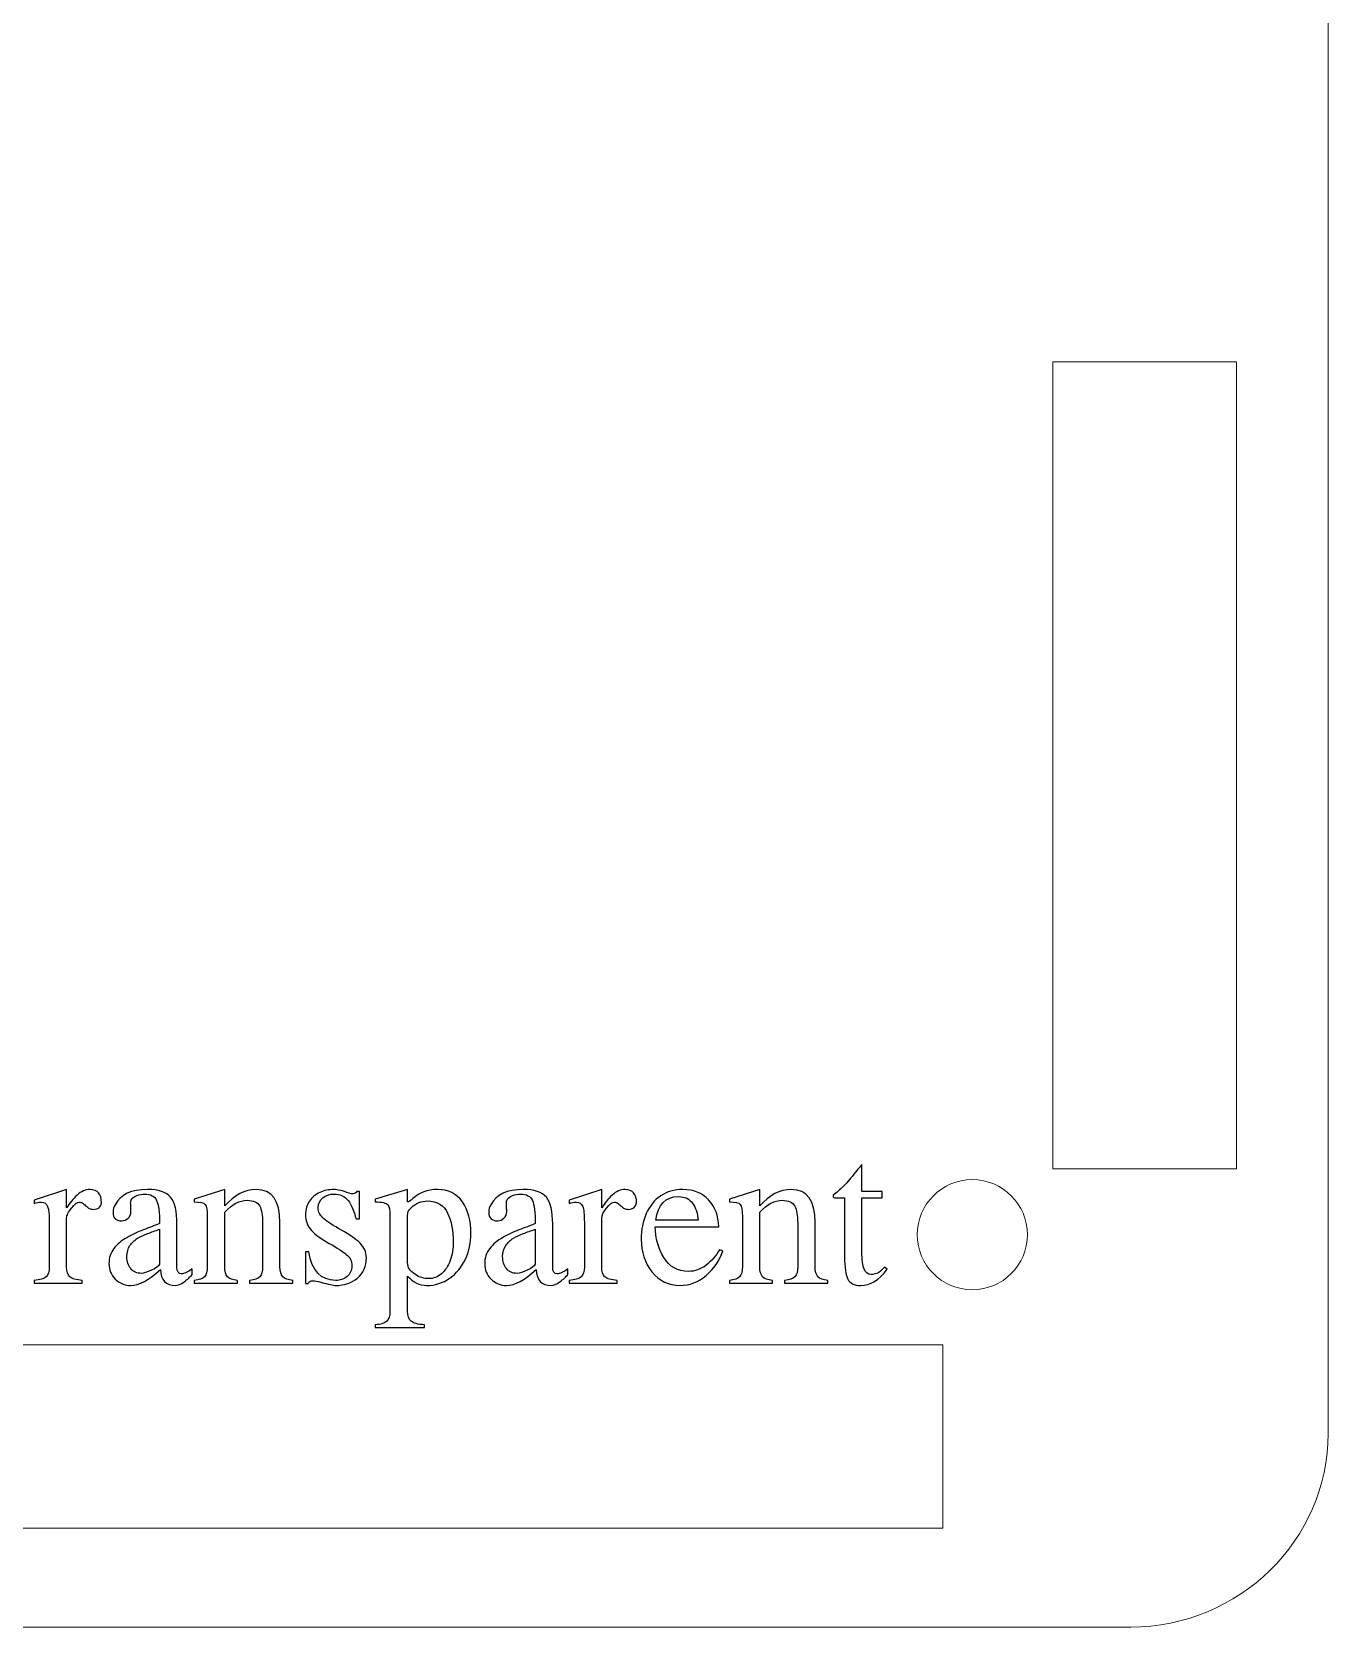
# Model space of a CAD drawing. Header units: inches. Extents: x -14.3 to 12.3, y -4.6 to 6.3.
# Drawn here: x 10.862 to 12.254, y 2.059 to 3.772 of the extents above; entities that cross this region are included whole.
import ezdxf

# ---------------------------------------------------------------- set-up
doc = ezdxf.new("R2010")
doc.units = ezdxf.units.IN
doc.header["$MEASUREMENT"] = 0
doc.layers.add('Layer 1', color=7, linetype='Continuous')

msp = doc.modelspace()

# ---------------------------------------------------------------- linework, layer by layer
at = {"layer": 'Layer 1', "lineweight": 5}
for points in [[(11.9582, 2.5515), (12.1551, 2.5515), (12.1551, 3.4177), (11.9582, 3.4177), (11.9582, 2.5515)], [(9.3992, 2.1657), (11.8401, 2.1657), (11.8401, 2.3626), (9.3992, 2.3626), (9.3992, 2.1657)]]:
    msp.add_lwpolyline(points, close=True, dxfattribs=at)
msp.add_ellipse((11.8716, 2.4807), major_axis=(0, 0.0591), ratio=1, start_param=0, end_param=6.28318, dxfattribs=at)
msp.add_open_spline([(-12.456, 5.4846), (-12.456, 5.4846), (12.0418, 5.4846), (12.0418, 5.4846), (12.0418, 5.4846), (12.1582, 5.4846), (12.2535, 5.3911), (12.2535, 5.2768), (12.2535, 5.2768), (12.2535, 5.2768), (12.2535, 2.2673), (12.2535, 2.2673), (12.2535, 2.2673), (12.2535, 2.1529), (12.1582, 2.0594), (12.0418, 2.0594), (12.0418, 2.0594), (12.0418, 2.0594), (-12.456, 2.0594), (-12.456, 2.0594), (-12.456, 2.0594), (-12.5725, 2.0594), (-12.6677, 2.1529), (-12.6677, 2.2673), (-12.6677, 2.2673), (-12.6677, 2.2673), (-12.6677, 5.2768), (-12.6677, 5.2768), (-12.6677, 5.2768), (-12.6677, 5.3911), (-12.5725, 5.4846), (-12.456, 5.4846)], degree=3, knots=[0, 0, 0, 0, 0.125, 0.125, 0.125, 0.125, 0.25, 0.25, 0.25, 0.25, 0.375, 0.375, 0.375, 0.375, 0.5, 0.5, 0.5, 0.5, 0.625, 0.625, 0.625, 0.625, 0.75, 0.75, 0.75, 0.75, 0.875, 0.875, 0.875, 0.875, 1, 1, 1, 1], dxfattribs=at)
at = {"layer": 'Layer 1'}
for points, knots in [([(11.7532, 2.4606), (11.7532, 2.4455), (11.7564, 2.4379), (11.7629, 2.4379), (11.7629, 2.4379), (11.765, 2.4379), (11.7672, 2.4384), (11.7692, 2.4392), (11.7692, 2.4392), (11.7717, 2.4402), (11.7745, 2.4425), (11.7775, 2.4459), (11.7775, 2.4459), (11.7775, 2.4459), (11.7802, 2.4436), (11.7802, 2.4436), (11.7802, 2.4436), (11.7715, 2.432), (11.762, 2.4262), (11.7519, 2.4262), (11.7519, 2.4262), (11.7448, 2.4262), (11.7402, 2.4285), (11.7379, 2.433), (11.7379, 2.433), (11.7357, 2.4375), (11.7345, 2.4455), (11.7345, 2.4569), (11.7345, 2.4569), (11.7345, 2.4569), (11.7345, 2.5202), (11.7345, 2.5202), (11.7345, 2.5202), (11.7345, 2.5202), (11.7279, 2.5202), (11.7279, 2.5202), (11.7279, 2.5202), (11.7253, 2.5202), (11.7237, 2.5203), (11.723, 2.5206), (11.723, 2.5206), (11.7225, 2.5209), (11.7222, 2.5217), (11.7222, 2.5232), (11.7222, 2.5232), (11.7262, 2.5261), (11.7297, 2.5291), (11.7329, 2.5324), (11.7329, 2.5324), (11.7362, 2.5356), (11.74, 2.5401), (11.7445, 2.5457), (11.7445, 2.5457), (11.749, 2.5512), (11.752, 2.5548), (11.7532, 2.5562), (11.7532, 2.5562), (11.7532, 2.5562), (11.7532, 2.5272), (11.7532, 2.5272), (11.7532, 2.5272), (11.7532, 2.5272), (11.7749, 2.5272), (11.7749, 2.5272), (11.7749, 2.5272), (11.7749, 2.5272), (11.7749, 2.5202), (11.7749, 2.5202), (11.7749, 2.5202), (11.7749, 2.5202), (11.7532, 2.5202), (11.7532, 2.5202), (11.7532, 2.5202), (11.7532, 2.5202), (11.7532, 2.4606), (11.7532, 2.4606)], [0, 0, 0, 0, 0.052632, 0.052632, 0.052632, 0.052632, 0.105263, 0.105263, 0.105263, 0.105263, 0.157895, 0.157895, 0.157895, 0.157895, 0.210526, 0.210526, 0.210526, 0.210526, 0.263158, 0.263158, 0.263158, 0.263158, 0.315789, 0.315789, 0.315789, 0.315789, 0.368421, 0.368421, 0.368421, 0.368421, 0.421053, 0.421053, 0.421053, 0.421053, 0.473684, 0.473684, 0.473684, 0.473684, 0.526316, 0.526316, 0.526316, 0.526316, 0.578947, 0.578947, 0.578947, 0.578947, 0.631579, 0.631579, 0.631579, 0.631579, 0.684211, 0.684211, 0.684211, 0.684211, 0.736842, 0.736842, 0.736842, 0.736842, 0.789474, 0.789474, 0.789474, 0.789474, 0.842105, 0.842105, 0.842105, 0.842105, 0.894737, 0.894737, 0.894737, 0.894737, 0.947368, 0.947368, 0.947368, 0.947368, 1, 1, 1, 1]), ([(10.8809, 2.4942), (10.8809, 2.5024), (10.8803, 2.508), (10.879, 2.511), (10.879, 2.511), (10.8778, 2.5141), (10.8755, 2.5156), (10.8722, 2.5156), (10.8722, 2.5156), (10.8697, 2.5156), (10.8672, 2.5151), (10.8645, 2.5142), (10.8645, 2.5142), (10.8645, 2.5142), (10.8645, 2.5176), (10.8645, 2.5176), (10.8645, 2.5176), (10.8645, 2.5176), (10.8995, 2.5292), (10.8995, 2.5292), (10.8995, 2.5292), (10.8995, 2.5292), (10.8995, 2.5096), (10.8995, 2.5096), (10.8995, 2.5096), (10.9026, 2.5146), (10.9063, 2.5191), (10.9107, 2.5232), (10.9107, 2.5232), (10.9152, 2.5272), (10.9198, 2.5292), (10.9246, 2.5292), (10.9246, 2.5292), (10.9328, 2.5292), (10.9369, 2.5245), (10.9369, 2.5149), (10.9369, 2.5149), (10.9362, 2.5102), (10.9333, 2.5079), (10.9279, 2.5079), (10.9279, 2.5079), (10.9263, 2.5079), (10.9249, 2.5082), (10.9238, 2.5088), (10.9238, 2.5088), (10.9228, 2.5094), (10.9215, 2.5104), (10.9199, 2.5118), (10.9199, 2.5118), (10.9184, 2.5132), (10.9173, 2.5141), (10.9164, 2.5147), (10.9164, 2.5147), (10.9155, 2.5153), (10.9144, 2.5156), (10.9132, 2.5156), (10.9132, 2.5156), (10.911, 2.5156), (10.9082, 2.5135), (10.9048, 2.5093), (10.9048, 2.5093), (10.9013, 2.5051), (10.8995, 2.5015), (10.8995, 2.4986), (10.8995, 2.4986), (10.8995, 2.4986), (10.8995, 2.4462), (10.8995, 2.4462), (10.8995, 2.4462), (10.8995, 2.4412), (10.9007, 2.4377), (10.903, 2.4355), (10.903, 2.4355), (10.9053, 2.4334), (10.9097, 2.4321), (10.9162, 2.4316), (10.9162, 2.4316), (10.9162, 2.4316), (10.9162, 2.4286), (10.9162, 2.4286), (10.9162, 2.4286), (10.9162, 2.4286), (10.8645, 2.4286), (10.8645, 2.4286), (10.8645, 2.4286), (10.8645, 2.4286), (10.8645, 2.4316), (10.8645, 2.4316), (10.8645, 2.4316), (10.8709, 2.4321), (10.8752, 2.4334), (10.8774, 2.4355), (10.8774, 2.4355), (10.8797, 2.4377), (10.8809, 2.4412), (10.8809, 2.4462), (10.8809, 2.4462), (10.8809, 2.4462), (10.8809, 2.4942), (10.8809, 2.4942)], [0, 0, 0, 0, 0.04, 0.04, 0.04, 0.04, 0.08, 0.08, 0.08, 0.08, 0.12, 0.12, 0.12, 0.12, 0.16, 0.16, 0.16, 0.16, 0.2, 0.2, 0.2, 0.2, 0.24, 0.24, 0.24, 0.24, 0.28, 0.28, 0.28, 0.28, 0.32, 0.32, 0.32, 0.32, 0.36, 0.36, 0.36, 0.36, 0.4, 0.4, 0.4, 0.4, 0.44, 0.44, 0.44, 0.44, 0.48, 0.48, 0.48, 0.48, 0.52, 0.52, 0.52, 0.52, 0.56, 0.56, 0.56, 0.56, 0.6, 0.6, 0.6, 0.6, 0.64, 0.64, 0.64, 0.64, 0.68, 0.68, 0.68, 0.68, 0.72, 0.72, 0.72, 0.72, 0.76, 0.76, 0.76, 0.76, 0.8, 0.8, 0.8, 0.8, 0.84, 0.84, 0.84, 0.84, 0.88, 0.88, 0.88, 0.88, 0.92, 0.92, 0.92, 0.92, 0.96, 0.96, 0.96, 0.96, 1, 1, 1, 1]), ([(11.0179, 2.4456), (11.0179, 2.4409), (11.0194, 2.4386), (11.0226, 2.4386), (11.0226, 2.4386), (11.0256, 2.4386), (11.0295, 2.4404), (11.0342, 2.4439), (11.0342, 2.4439), (11.0342, 2.4439), (11.0342, 2.438), (11.0342, 2.438), (11.0342, 2.438), (11.0321, 2.4354), (11.0293, 2.4328), (11.0257, 2.4302), (11.0257, 2.4302), (11.022, 2.4276), (11.0189, 2.4262), (11.0162, 2.4262), (11.0162, 2.4262), (11.006, 2.4262), (11.0006, 2.4319), (11.0002, 2.4432), (11.0002, 2.4432), (10.988, 2.4319), (10.9773, 2.4262), (10.9682, 2.4262), (10.9682, 2.4262), (10.9618, 2.4262), (10.9563, 2.4285), (10.9517, 2.4331), (10.9517, 2.4331), (10.9472, 2.4376), (10.9449, 2.4431), (10.9449, 2.4496), (10.9449, 2.4496), (10.9449, 2.4557), (10.9467, 2.4611), (10.9503, 2.4658), (10.9503, 2.4658), (10.9539, 2.4705), (10.9585, 2.4744), (10.964, 2.4775), (10.964, 2.4775), (10.9696, 2.4807), (10.9754, 2.4835), (10.9817, 2.4859), (10.9817, 2.4859), (10.9878, 2.4882), (10.9937, 2.4904), (10.9992, 2.4926), (10.9992, 2.4926), (10.9992, 2.5047), (10.9982, 2.513), (10.9961, 2.5175), (10.9961, 2.5175), (10.994, 2.522), (10.9898, 2.5243), (10.9832, 2.5243), (10.9832, 2.5243), (10.9805, 2.5243), (10.9777, 2.5237), (10.9747, 2.5227), (10.9747, 2.5227), (10.9718, 2.5216), (10.9698, 2.5201), (10.9689, 2.5182), (10.9689, 2.5182), (10.9684, 2.5176), (10.9682, 2.5163), (10.9682, 2.5142), (10.9682, 2.5142), (10.9682, 2.5134), (10.9683, 2.512), (10.9684, 2.51), (10.9684, 2.51), (10.9685, 2.508), (10.9685, 2.5064), (10.9685, 2.5052), (10.9685, 2.5052), (10.9685, 2.5027), (10.9675, 2.5005), (10.9655, 2.4985), (10.9655, 2.4985), (10.9636, 2.4965), (10.9613, 2.4956), (10.9588, 2.4956), (10.9588, 2.4956), (10.9524, 2.4956), (10.9493, 2.4986), (10.9493, 2.5046), (10.9493, 2.5046), (10.9493, 2.5077), (10.95, 2.5105), (10.9515, 2.5129), (10.9515, 2.5129), (10.9574, 2.5238), (10.9689, 2.5292), (10.9862, 2.5292), (10.9862, 2.5292), (10.9982, 2.5292), (11.0065, 2.5265), (11.011, 2.5209), (11.011, 2.5209), (11.0156, 2.5154), (11.0179, 2.5057), (11.0179, 2.4919), (11.0179, 2.4919), (11.0179, 2.4919), (11.0179, 2.4456), (11.0179, 2.4456)], [0, 0, 0, 0, 0.035714, 0.035714, 0.035714, 0.035714, 0.071429, 0.071429, 0.071429, 0.071429, 0.107143, 0.107143, 0.107143, 0.107143, 0.142857, 0.142857, 0.142857, 0.142857, 0.178571, 0.178571, 0.178571, 0.178571, 0.214286, 0.214286, 0.214286, 0.214286, 0.25, 0.25, 0.25, 0.25, 0.285714, 0.285714, 0.285714, 0.285714, 0.321429, 0.321429, 0.321429, 0.321429, 0.357143, 0.357143, 0.357143, 0.357143, 0.392857, 0.392857, 0.392857, 0.392857, 0.428571, 0.428571, 0.428571, 0.428571, 0.464286, 0.464286, 0.464286, 0.464286, 0.5, 0.5, 0.5, 0.5, 0.535714, 0.535714, 0.535714, 0.535714, 0.571429, 0.571429, 0.571429, 0.571429, 0.607143, 0.607143, 0.607143, 0.607143, 0.642857, 0.642857, 0.642857, 0.642857, 0.678571, 0.678571, 0.678571, 0.678571, 0.714286, 0.714286, 0.714286, 0.714286, 0.75, 0.75, 0.75, 0.75, 0.785714, 0.785714, 0.785714, 0.785714, 0.821429, 0.821429, 0.821429, 0.821429, 0.857143, 0.857143, 0.857143, 0.857143, 0.892857, 0.892857, 0.892857, 0.892857, 0.928571, 0.928571, 0.928571, 0.928571, 0.964286, 0.964286, 0.964286, 0.964286, 1, 1, 1, 1]), ([(11.0505, 2.4999), (11.0505, 2.507), (11.0498, 2.5114), (11.0483, 2.5132), (11.0483, 2.5132), (11.0468, 2.515), (11.0428, 2.5159), (11.0365, 2.5159), (11.0365, 2.5159), (11.0365, 2.5159), (11.0365, 2.5189), (11.0365, 2.5189), (11.0365, 2.5189), (11.0365, 2.5189), (11.0692, 2.5292), (11.0692, 2.5292), (11.0692, 2.5292), (11.0692, 2.5292), (11.0692, 2.5116), (11.0692, 2.5116), (11.0692, 2.5116), (11.0797, 2.5234), (11.0909, 2.5292), (11.1029, 2.5292), (11.1029, 2.5292), (11.12, 2.5292), (11.1285, 2.5175), (11.1285, 2.4939), (11.1285, 2.4939), (11.1285, 2.4939), (11.1285, 2.4462), (11.1285, 2.4462), (11.1285, 2.4462), (11.1285, 2.4414), (11.1295, 2.4378), (11.1315, 2.4356), (11.1315, 2.4356), (11.1335, 2.4334), (11.1371, 2.4321), (11.1422, 2.4316), (11.1422, 2.4316), (11.1422, 2.4316), (11.1422, 2.4286), (11.1422, 2.4286), (11.1422, 2.4286), (11.1422, 2.4286), (11.0959, 2.4286), (11.0959, 2.4286), (11.0959, 2.4286), (11.0959, 2.4286), (11.0959, 2.4316), (11.0959, 2.4316), (11.0959, 2.4316), (11.1012, 2.4321), (11.1049, 2.4334), (11.1069, 2.4356), (11.1069, 2.4356), (11.1089, 2.4378), (11.1099, 2.4414), (11.1099, 2.4462), (11.1099, 2.4462), (11.1099, 2.4462), (11.1099, 2.4936), (11.1099, 2.4936), (11.1099, 2.4936), (11.1099, 2.5014), (11.1088, 2.5073), (11.1067, 2.5114), (11.1067, 2.5114), (11.1046, 2.5155), (11.1001, 2.5176), (11.0932, 2.5176), (11.0932, 2.5176), (11.0852, 2.5176), (11.0772, 2.5134), (11.0692, 2.5049), (11.0692, 2.5049), (11.0692, 2.5049), (11.0692, 2.4462), (11.0692, 2.4462), (11.0692, 2.4462), (11.0692, 2.4414), (11.0702, 2.4378), (11.0722, 2.4356), (11.0722, 2.4356), (11.0742, 2.4334), (11.0778, 2.4321), (11.0829, 2.4316), (11.0829, 2.4316), (11.0829, 2.4316), (11.0829, 2.4286), (11.0829, 2.4286), (11.0829, 2.4286), (11.0829, 2.4286), (11.0365, 2.4286), (11.0365, 2.4286), (11.0365, 2.4286), (11.0365, 2.4286), (11.0365, 2.4316), (11.0365, 2.4316), (11.0365, 2.4316), (11.0419, 2.4321), (11.0455, 2.4334), (11.0475, 2.4356), (11.0475, 2.4356), (11.0495, 2.4378), (11.0505, 2.4414), (11.0505, 2.4462), (11.0505, 2.4462), (11.0505, 2.4462), (11.0505, 2.4999), (11.0505, 2.4999)], [0, 0, 0, 0, 0.035714, 0.035714, 0.035714, 0.035714, 0.071429, 0.071429, 0.071429, 0.071429, 0.107143, 0.107143, 0.107143, 0.107143, 0.142857, 0.142857, 0.142857, 0.142857, 0.178571, 0.178571, 0.178571, 0.178571, 0.214286, 0.214286, 0.214286, 0.214286, 0.25, 0.25, 0.25, 0.25, 0.285714, 0.285714, 0.285714, 0.285714, 0.321429, 0.321429, 0.321429, 0.321429, 0.357143, 0.357143, 0.357143, 0.357143, 0.392857, 0.392857, 0.392857, 0.392857, 0.428571, 0.428571, 0.428571, 0.428571, 0.464286, 0.464286, 0.464286, 0.464286, 0.5, 0.5, 0.5, 0.5, 0.535714, 0.535714, 0.535714, 0.535714, 0.571429, 0.571429, 0.571429, 0.571429, 0.607143, 0.607143, 0.607143, 0.607143, 0.642857, 0.642857, 0.642857, 0.642857, 0.678571, 0.678571, 0.678571, 0.678571, 0.714286, 0.714286, 0.714286, 0.714286, 0.75, 0.75, 0.75, 0.75, 0.785714, 0.785714, 0.785714, 0.785714, 0.821429, 0.821429, 0.821429, 0.821429, 0.857143, 0.857143, 0.857143, 0.857143, 0.892857, 0.892857, 0.892857, 0.892857, 0.928571, 0.928571, 0.928571, 0.928571, 0.964286, 0.964286, 0.964286, 0.964286, 1, 1, 1, 1]), ([(11.1559, 2.4622), (11.1559, 2.4622), (11.1595, 2.4622), (11.1595, 2.4622), (11.1595, 2.4622), (11.1629, 2.4418), (11.1725, 2.4316), (11.1883, 2.4316), (11.1883, 2.4316), (11.1932, 2.4316), (11.1973, 2.433), (11.2006, 2.4358), (11.2006, 2.4358), (11.2039, 2.4386), (11.2056, 2.4425), (11.2056, 2.4472), (11.2056, 2.4472), (11.2056, 2.4524), (11.2037, 2.4565), (11.1997, 2.4596), (11.1997, 2.4596), (11.1958, 2.4627), (11.1897, 2.4666), (11.1814, 2.4714), (11.1814, 2.4714), (11.173, 2.476), (11.1667, 2.4806), (11.1624, 2.4851), (11.1624, 2.4851), (11.158, 2.4896), (11.1559, 2.4954), (11.1559, 2.5022), (11.1559, 2.5022), (11.1559, 2.5079), (11.1573, 2.5127), (11.16, 2.5168), (11.16, 2.5168), (11.1629, 2.5209), (11.1666, 2.524), (11.1713, 2.5261), (11.1713, 2.5261), (11.1759, 2.5282), (11.181, 2.5292), (11.1865, 2.5292), (11.1865, 2.5292), (11.1902, 2.5292), (11.1957, 2.5279), (11.2029, 2.5252), (11.2029, 2.5252), (11.2042, 2.5248), (11.2057, 2.5246), (11.2072, 2.5246), (11.2072, 2.5246), (11.2088, 2.5246), (11.21, 2.5255), (11.2109, 2.5272), (11.2109, 2.5272), (11.2109, 2.5272), (11.2139, 2.5272), (11.2139, 2.5272), (11.2139, 2.5272), (11.2139, 2.5272), (11.2139, 2.4976), (11.2139, 2.4976), (11.2139, 2.4976), (11.2139, 2.4976), (11.2102, 2.4976), (11.2102, 2.4976), (11.2102, 2.4976), (11.208, 2.5062), (11.2052, 2.5128), (11.2017, 2.5174), (11.2017, 2.5174), (11.1982, 2.522), (11.193, 2.5243), (11.1862, 2.5243), (11.1862, 2.5243), (11.1818, 2.5243), (11.1779, 2.523), (11.1745, 2.5203), (11.1745, 2.5203), (11.1712, 2.5176), (11.1695, 2.5142), (11.1695, 2.5099), (11.1695, 2.5099), (11.1695, 2.5051), (11.1715, 2.5011), (11.1755, 2.4979), (11.1755, 2.4979), (11.1794, 2.4946), (11.1858, 2.4905), (11.1945, 2.4855), (11.1945, 2.4855), (11.2033, 2.4806), (11.2099, 2.4759), (11.2144, 2.4716), (11.2144, 2.4716), (11.2189, 2.4673), (11.2212, 2.4621), (11.2212, 2.456), (11.2212, 2.456), (11.2212, 2.4468), (11.218, 2.4395), (11.2118, 2.4342), (11.2118, 2.4342), (11.2055, 2.4289), (11.1977, 2.4262), (11.1883, 2.4262), (11.1883, 2.4262), (11.186, 2.4262), (11.1808, 2.4274), (11.1725, 2.4296), (11.1725, 2.4296), (11.169, 2.4307), (11.166, 2.4312), (11.1635, 2.4312), (11.1635, 2.4312), (11.1611, 2.4312), (11.1595, 2.4303), (11.1589, 2.4283), (11.1589, 2.4283), (11.1589, 2.4283), (11.1559, 2.4283), (11.1559, 2.4283), (11.1559, 2.4283), (11.1559, 2.4283), (11.1559, 2.4622), (11.1559, 2.4622)], [0, 0, 0, 0, 0.03125, 0.03125, 0.03125, 0.03125, 0.0625, 0.0625, 0.0625, 0.0625, 0.09375, 0.09375, 0.09375, 0.09375, 0.125, 0.125, 0.125, 0.125, 0.15625, 0.15625, 0.15625, 0.15625, 0.1875, 0.1875, 0.1875, 0.1875, 0.21875, 0.21875, 0.21875, 0.21875, 0.25, 0.25, 0.25, 0.25, 0.28125, 0.28125, 0.28125, 0.28125, 0.3125, 0.3125, 0.3125, 0.3125, 0.34375, 0.34375, 0.34375, 0.34375, 0.375, 0.375, 0.375, 0.375, 0.40625, 0.40625, 0.40625, 0.40625, 0.4375, 0.4375, 0.4375, 0.4375, 0.46875, 0.46875, 0.46875, 0.46875, 0.5, 0.5, 0.5, 0.5, 0.53125, 0.53125, 0.53125, 0.53125, 0.5625, 0.5625, 0.5625, 0.5625, 0.59375, 0.59375, 0.59375, 0.59375, 0.625, 0.625, 0.625, 0.625, 0.65625, 0.65625, 0.65625, 0.65625, 0.6875, 0.6875, 0.6875, 0.6875, 0.71875, 0.71875, 0.71875, 0.71875, 0.75, 0.75, 0.75, 0.75, 0.78125, 0.78125, 0.78125, 0.78125, 0.8125, 0.8125, 0.8125, 0.8125, 0.84375, 0.84375, 0.84375, 0.84375, 0.875, 0.875, 0.875, 0.875, 0.90625, 0.90625, 0.90625, 0.90625, 0.9375, 0.9375, 0.9375, 0.9375, 0.96875, 0.96875, 0.96875, 0.96875, 1, 1, 1, 1]), ([(11.2465, 2.5006), (11.2465, 2.5068), (11.2458, 2.5109), (11.2442, 2.5129), (11.2442, 2.5129), (11.2425, 2.5149), (11.238, 2.5159), (11.2305, 2.5159), (11.2305, 2.5159), (11.2305, 2.5159), (11.2305, 2.5189), (11.2305, 2.5189), (11.2305, 2.5189), (11.2305, 2.5189), (11.2655, 2.5292), (11.2655, 2.5292), (11.2655, 2.5292), (11.2655, 2.5292), (11.2655, 2.5159), (11.2655, 2.5159), (11.2655, 2.5159), (11.2665, 2.5159), (11.2684, 2.5171), (11.2712, 2.5195), (11.2712, 2.5195), (11.278, 2.526), (11.2868, 2.5292), (11.2975, 2.5292), (11.2975, 2.5292), (11.3092, 2.5292), (11.3181, 2.5248), (11.3243, 2.5159), (11.3243, 2.5159), (11.3304, 2.507), (11.3335, 2.4957), (11.3335, 2.4819), (11.3335, 2.4819), (11.3335, 2.4722), (11.3315, 2.463), (11.3275, 2.4545), (11.3275, 2.4545), (11.3235, 2.4459), (11.3179, 2.4391), (11.3106, 2.4339), (11.3106, 2.4339), (11.3033, 2.4288), (11.2951, 2.4262), (11.2859, 2.4262), (11.2859, 2.4262), (11.2783, 2.4262), (11.2715, 2.4296), (11.2655, 2.4362), (11.2655, 2.4362), (11.2655, 2.4362), (11.2655, 2.3986), (11.2655, 2.3986), (11.2655, 2.3986), (11.2655, 2.3935), (11.2668, 2.39), (11.2692, 2.3878), (11.2692, 2.3878), (11.2717, 2.3857), (11.2764, 2.3844), (11.2835, 2.3839), (11.2835, 2.3839), (11.2835, 2.3839), (11.2835, 2.3809), (11.2835, 2.3809), (11.2835, 2.3809), (11.2835, 2.3809), (11.2305, 2.3809), (11.2305, 2.3809), (11.2305, 2.3809), (11.2305, 2.3809), (11.2305, 2.3839), (11.2305, 2.3839), (11.2305, 2.3839), (11.2368, 2.3844), (11.241, 2.3857), (11.2432, 2.3879), (11.2432, 2.3879), (11.2454, 2.39), (11.2465, 2.3936), (11.2465, 2.3986), (11.2465, 2.3986), (11.2465, 2.3986), (11.2465, 2.5006), (11.2465, 2.5006)], [0, 0, 0, 0, 0.045455, 0.045455, 0.045455, 0.045455, 0.090909, 0.090909, 0.090909, 0.090909, 0.136364, 0.136364, 0.136364, 0.136364, 0.181818, 0.181818, 0.181818, 0.181818, 0.227273, 0.227273, 0.227273, 0.227273, 0.272727, 0.272727, 0.272727, 0.272727, 0.318182, 0.318182, 0.318182, 0.318182, 0.363636, 0.363636, 0.363636, 0.363636, 0.409091, 0.409091, 0.409091, 0.409091, 0.454545, 0.454545, 0.454545, 0.454545, 0.5, 0.5, 0.5, 0.5, 0.545455, 0.545455, 0.545455, 0.545455, 0.590909, 0.590909, 0.590909, 0.590909, 0.636364, 0.636364, 0.636364, 0.636364, 0.681818, 0.681818, 0.681818, 0.681818, 0.727273, 0.727273, 0.727273, 0.727273, 0.772727, 0.772727, 0.772727, 0.772727, 0.818182, 0.818182, 0.818182, 0.818182, 0.863636, 0.863636, 0.863636, 0.863636, 0.909091, 0.909091, 0.909091, 0.909091, 0.954545, 0.954545, 0.954545, 0.954545, 1, 1, 1, 1]), ([(11.4212, 2.4456), (11.4212, 2.4409), (11.4228, 2.4386), (11.4259, 2.4386), (11.4259, 2.4386), (11.4289, 2.4386), (11.4328, 2.4404), (11.4375, 2.4439), (11.4375, 2.4439), (11.4375, 2.4439), (11.4375, 2.438), (11.4375, 2.438), (11.4375, 2.438), (11.4354, 2.4354), (11.4326, 2.4328), (11.429, 2.4302), (11.429, 2.4302), (11.4254, 2.4276), (11.4222, 2.4262), (11.4195, 2.4262), (11.4195, 2.4262), (11.4093, 2.4262), (11.4039, 2.4319), (11.4035, 2.4432), (11.4035, 2.4432), (11.3913, 2.4319), (11.3807, 2.4262), (11.3715, 2.4262), (11.3715, 2.4262), (11.3651, 2.4262), (11.3596, 2.4285), (11.355, 2.4331), (11.355, 2.4331), (11.3505, 2.4376), (11.3482, 2.4431), (11.3482, 2.4496), (11.3482, 2.4496), (11.3482, 2.4557), (11.35, 2.4611), (11.3537, 2.4658), (11.3537, 2.4658), (11.3573, 2.4705), (11.3619, 2.4744), (11.3674, 2.4775), (11.3674, 2.4775), (11.3729, 2.4807), (11.3788, 2.4835), (11.385, 2.4859), (11.385, 2.4859), (11.3912, 2.4882), (11.397, 2.4904), (11.4025, 2.4926), (11.4025, 2.4926), (11.4025, 2.5047), (11.4015, 2.513), (11.3994, 2.5175), (11.3994, 2.5175), (11.3974, 2.522), (11.3931, 2.5243), (11.3865, 2.5243), (11.3865, 2.5243), (11.3838, 2.5243), (11.381, 2.5237), (11.378, 2.5227), (11.378, 2.5227), (11.3751, 2.5216), (11.3732, 2.5201), (11.3722, 2.5182), (11.3722, 2.5182), (11.3718, 2.5176), (11.3715, 2.5163), (11.3715, 2.5142), (11.3715, 2.5142), (11.3715, 2.5134), (11.3716, 2.512), (11.3717, 2.51), (11.3717, 2.51), (11.3718, 2.508), (11.3719, 2.5064), (11.3719, 2.5052), (11.3719, 2.5052), (11.3719, 2.5027), (11.3709, 2.5005), (11.3689, 2.4985), (11.3689, 2.4985), (11.3669, 2.4965), (11.3647, 2.4956), (11.3622, 2.4956), (11.3622, 2.4956), (11.3558, 2.4956), (11.3526, 2.4986), (11.3526, 2.5046), (11.3526, 2.5046), (11.3526, 2.5077), (11.3533, 2.5105), (11.3549, 2.5129), (11.3549, 2.5129), (11.3607, 2.5238), (11.3723, 2.5292), (11.3895, 2.5292), (11.3895, 2.5292), (11.4015, 2.5292), (11.4098, 2.5265), (11.4144, 2.5209), (11.4144, 2.5209), (11.4189, 2.5154), (11.4212, 2.5057), (11.4212, 2.4919), (11.4212, 2.4919), (11.4212, 2.4919), (11.4212, 2.4456), (11.4212, 2.4456)], [0, 0, 0, 0, 0.035714, 0.035714, 0.035714, 0.035714, 0.071429, 0.071429, 0.071429, 0.071429, 0.107143, 0.107143, 0.107143, 0.107143, 0.142857, 0.142857, 0.142857, 0.142857, 0.178571, 0.178571, 0.178571, 0.178571, 0.214286, 0.214286, 0.214286, 0.214286, 0.25, 0.25, 0.25, 0.25, 0.285714, 0.285714, 0.285714, 0.285714, 0.321429, 0.321429, 0.321429, 0.321429, 0.357143, 0.357143, 0.357143, 0.357143, 0.392857, 0.392857, 0.392857, 0.392857, 0.428571, 0.428571, 0.428571, 0.428571, 0.464286, 0.464286, 0.464286, 0.464286, 0.5, 0.5, 0.5, 0.5, 0.535714, 0.535714, 0.535714, 0.535714, 0.571429, 0.571429, 0.571429, 0.571429, 0.607143, 0.607143, 0.607143, 0.607143, 0.642857, 0.642857, 0.642857, 0.642857, 0.678571, 0.678571, 0.678571, 0.678571, 0.714286, 0.714286, 0.714286, 0.714286, 0.75, 0.75, 0.75, 0.75, 0.785714, 0.785714, 0.785714, 0.785714, 0.821429, 0.821429, 0.821429, 0.821429, 0.857143, 0.857143, 0.857143, 0.857143, 0.892857, 0.892857, 0.892857, 0.892857, 0.928571, 0.928571, 0.928571, 0.928571, 0.964286, 0.964286, 0.964286, 0.964286, 1, 1, 1, 1]), ([(11.4552, 2.4942), (11.4552, 2.5024), (11.4546, 2.508), (11.4534, 2.511), (11.4534, 2.511), (11.4522, 2.5141), (11.4499, 2.5156), (11.4465, 2.5156), (11.4465, 2.5156), (11.444, 2.5156), (11.4415, 2.5151), (11.4389, 2.5142), (11.4389, 2.5142), (11.4389, 2.5142), (11.4389, 2.5176), (11.4389, 2.5176), (11.4389, 2.5176), (11.4389, 2.5176), (11.4739, 2.5292), (11.4739, 2.5292), (11.4739, 2.5292), (11.4739, 2.5292), (11.4739, 2.5096), (11.4739, 2.5096), (11.4739, 2.5096), (11.4769, 2.5146), (11.4807, 2.5191), (11.485, 2.5232), (11.485, 2.5232), (11.4895, 2.5272), (11.4941, 2.5292), (11.4989, 2.5292), (11.4989, 2.5292), (11.5071, 2.5292), (11.5112, 2.5245), (11.5112, 2.5149), (11.5112, 2.5149), (11.5105, 2.5102), (11.5076, 2.5079), (11.5023, 2.5079), (11.5023, 2.5079), (11.5006, 2.5079), (11.4992, 2.5082), (11.4982, 2.5088), (11.4982, 2.5088), (11.4971, 2.5094), (11.4958, 2.5104), (11.4943, 2.5118), (11.4943, 2.5118), (11.4928, 2.5132), (11.4916, 2.5141), (11.4907, 2.5147), (11.4907, 2.5147), (11.4898, 2.5153), (11.4888, 2.5156), (11.4875, 2.5156), (11.4875, 2.5156), (11.4854, 2.5156), (11.4825, 2.5135), (11.4791, 2.5093), (11.4791, 2.5093), (11.4756, 2.5051), (11.4739, 2.5015), (11.4739, 2.4986), (11.4739, 2.4986), (11.4739, 2.4986), (11.4739, 2.4462), (11.4739, 2.4462), (11.4739, 2.4462), (11.4739, 2.4412), (11.475, 2.4377), (11.4773, 2.4355), (11.4773, 2.4355), (11.4797, 2.4334), (11.484, 2.4321), (11.4905, 2.4316), (11.4905, 2.4316), (11.4905, 2.4316), (11.4905, 2.4286), (11.4905, 2.4286), (11.4905, 2.4286), (11.4905, 2.4286), (11.4389, 2.4286), (11.4389, 2.4286), (11.4389, 2.4286), (11.4389, 2.4286), (11.4389, 2.4316), (11.4389, 2.4316), (11.4389, 2.4316), (11.4452, 2.4321), (11.4495, 2.4334), (11.4518, 2.4355), (11.4518, 2.4355), (11.454, 2.4377), (11.4552, 2.4412), (11.4552, 2.4462), (11.4552, 2.4462), (11.4552, 2.4462), (11.4552, 2.4942), (11.4552, 2.4942)], [0, 0, 0, 0, 0.04, 0.04, 0.04, 0.04, 0.08, 0.08, 0.08, 0.08, 0.12, 0.12, 0.12, 0.12, 0.16, 0.16, 0.16, 0.16, 0.2, 0.2, 0.2, 0.2, 0.24, 0.24, 0.24, 0.24, 0.28, 0.28, 0.28, 0.28, 0.32, 0.32, 0.32, 0.32, 0.36, 0.36, 0.36, 0.36, 0.4, 0.4, 0.4, 0.4, 0.44, 0.44, 0.44, 0.44, 0.48, 0.48, 0.48, 0.48, 0.52, 0.52, 0.52, 0.52, 0.56, 0.56, 0.56, 0.56, 0.6, 0.6, 0.6, 0.6, 0.64, 0.64, 0.64, 0.64, 0.68, 0.68, 0.68, 0.68, 0.72, 0.72, 0.72, 0.72, 0.76, 0.76, 0.76, 0.76, 0.8, 0.8, 0.8, 0.8, 0.84, 0.84, 0.84, 0.84, 0.88, 0.88, 0.88, 0.88, 0.92, 0.92, 0.92, 0.92, 0.96, 0.96, 0.96, 0.96, 1, 1, 1, 1]), ([(11.5312, 2.4892), (11.5314, 2.477), (11.5345, 2.466), (11.5405, 2.4561), (11.5405, 2.4561), (11.5467, 2.4462), (11.5554, 2.4413), (11.5669, 2.4413), (11.5669, 2.4413), (11.5737, 2.4413), (11.58, 2.4435), (11.5859, 2.4479), (11.5859, 2.4479), (11.5917, 2.4524), (11.5965, 2.4579), (11.6002, 2.4646), (11.6002, 2.4646), (11.6002, 2.4646), (11.6039, 2.4632), (11.6039, 2.4632), (11.6039, 2.4632), (11.6002, 2.4527), (11.5942, 2.4439), (11.586, 2.4369), (11.586, 2.4369), (11.5778, 2.4298), (11.5684, 2.4262), (11.5578, 2.4262), (11.5578, 2.4262), (11.5456, 2.4262), (11.5356, 2.4311), (11.5278, 2.4408), (11.5278, 2.4408), (11.52, 2.4505), (11.5162, 2.4621), (11.5162, 2.4756), (11.5162, 2.4756), (11.5162, 2.486), (11.518, 2.4953), (11.5217, 2.5034), (11.5217, 2.5034), (11.5253, 2.5115), (11.5305, 2.5179), (11.5372, 2.5224), (11.5372, 2.5224), (11.5439, 2.527), (11.5518, 2.5292), (11.5608, 2.5292), (11.5608, 2.5292), (11.5724, 2.5292), (11.5817, 2.5255), (11.5886, 2.5181), (11.5886, 2.5181), (11.5955, 2.5106), (11.5992, 2.501), (11.5995, 2.4892), (11.5995, 2.4892), (11.5995, 2.4892), (11.5312, 2.4892), (11.5312, 2.4892)], [0, 0, 0, 0, 0.066667, 0.066667, 0.066667, 0.066667, 0.133333, 0.133333, 0.133333, 0.133333, 0.2, 0.2, 0.2, 0.2, 0.266667, 0.266667, 0.266667, 0.266667, 0.333333, 0.333333, 0.333333, 0.333333, 0.4, 0.4, 0.4, 0.4, 0.466667, 0.466667, 0.466667, 0.466667, 0.533333, 0.533333, 0.533333, 0.533333, 0.6, 0.6, 0.6, 0.6, 0.666667, 0.666667, 0.666667, 0.666667, 0.733333, 0.733333, 0.733333, 0.733333, 0.8, 0.8, 0.8, 0.8, 0.866667, 0.866667, 0.866667, 0.866667, 0.933333, 0.933333, 0.933333, 0.933333, 1, 1, 1, 1]), ([(11.5772, 2.4962), (11.5768, 2.5035), (11.5749, 2.5095), (11.5714, 2.5144), (11.5714, 2.5144), (11.568, 2.5192), (11.5629, 2.5216), (11.5562, 2.5216), (11.5562, 2.5216), (11.5424, 2.5216), (11.5343, 2.5131), (11.5319, 2.4962), (11.5319, 2.4962), (11.5319, 2.4962), (11.5772, 2.4962), (11.5772, 2.4962)], [0, 0, 0, 0, 0.25, 0.25, 0.25, 0.25, 0.5, 0.5, 0.5, 0.5, 0.75, 0.75, 0.75, 0.75, 1, 1, 1, 1]), ([(11.6249, 2.4999), (11.6249, 2.507), (11.6241, 2.5114), (11.6226, 2.5132), (11.6226, 2.5132), (11.6211, 2.515), (11.6172, 2.5159), (11.6109, 2.5159), (11.6109, 2.5159), (11.6109, 2.5159), (11.6109, 2.5189), (11.6109, 2.5189), (11.6109, 2.5189), (11.6109, 2.5189), (11.6435, 2.5292), (11.6435, 2.5292), (11.6435, 2.5292), (11.6435, 2.5292), (11.6435, 2.5116), (11.6435, 2.5116), (11.6435, 2.5116), (11.654, 2.5234), (11.6652, 2.5292), (11.6773, 2.5292), (11.6773, 2.5292), (11.6943, 2.5292), (11.7029, 2.5175), (11.7029, 2.4939), (11.7029, 2.4939), (11.7029, 2.4939), (11.7029, 2.4462), (11.7029, 2.4462), (11.7029, 2.4462), (11.7029, 2.4414), (11.7039, 2.4378), (11.7059, 2.4356), (11.7059, 2.4356), (11.7079, 2.4334), (11.7114, 2.4321), (11.7165, 2.4316), (11.7165, 2.4316), (11.7165, 2.4316), (11.7165, 2.4286), (11.7165, 2.4286), (11.7165, 2.4286), (11.7165, 2.4286), (11.6702, 2.4286), (11.6702, 2.4286), (11.6702, 2.4286), (11.6702, 2.4286), (11.6702, 2.4316), (11.6702, 2.4316), (11.6702, 2.4316), (11.6755, 2.4321), (11.6792, 2.4334), (11.6812, 2.4356), (11.6812, 2.4356), (11.6832, 2.4378), (11.6842, 2.4414), (11.6842, 2.4462), (11.6842, 2.4462), (11.6842, 2.4462), (11.6842, 2.4936), (11.6842, 2.4936), (11.6842, 2.4936), (11.6842, 2.5014), (11.6832, 2.5073), (11.681, 2.5114), (11.681, 2.5114), (11.6789, 2.5155), (11.6744, 2.5176), (11.6675, 2.5176), (11.6675, 2.5176), (11.6595, 2.5176), (11.6515, 2.5134), (11.6435, 2.5049), (11.6435, 2.5049), (11.6435, 2.5049), (11.6435, 2.4462), (11.6435, 2.4462), (11.6435, 2.4462), (11.6435, 2.4414), (11.6445, 2.4378), (11.6465, 2.4356), (11.6465, 2.4356), (11.6485, 2.4334), (11.6521, 2.4321), (11.6572, 2.4316), (11.6572, 2.4316), (11.6572, 2.4316), (11.6572, 2.4286), (11.6572, 2.4286), (11.6572, 2.4286), (11.6572, 2.4286), (11.6109, 2.4286), (11.6109, 2.4286), (11.6109, 2.4286), (11.6109, 2.4286), (11.6109, 2.4316), (11.6109, 2.4316), (11.6109, 2.4316), (11.6162, 2.4321), (11.6199, 2.4334), (11.6219, 2.4356), (11.6219, 2.4356), (11.6239, 2.4378), (11.6249, 2.4414), (11.6249, 2.4462), (11.6249, 2.4462), (11.6249, 2.4462), (11.6249, 2.4999), (11.6249, 2.4999)], [0, 0, 0, 0, 0.035714, 0.035714, 0.035714, 0.035714, 0.071429, 0.071429, 0.071429, 0.071429, 0.107143, 0.107143, 0.107143, 0.107143, 0.142857, 0.142857, 0.142857, 0.142857, 0.178571, 0.178571, 0.178571, 0.178571, 0.214286, 0.214286, 0.214286, 0.214286, 0.25, 0.25, 0.25, 0.25, 0.285714, 0.285714, 0.285714, 0.285714, 0.321429, 0.321429, 0.321429, 0.321429, 0.357143, 0.357143, 0.357143, 0.357143, 0.392857, 0.392857, 0.392857, 0.392857, 0.428571, 0.428571, 0.428571, 0.428571, 0.464286, 0.464286, 0.464286, 0.464286, 0.5, 0.5, 0.5, 0.5, 0.535714, 0.535714, 0.535714, 0.535714, 0.571429, 0.571429, 0.571429, 0.571429, 0.607143, 0.607143, 0.607143, 0.607143, 0.642857, 0.642857, 0.642857, 0.642857, 0.678571, 0.678571, 0.678571, 0.678571, 0.714286, 0.714286, 0.714286, 0.714286, 0.75, 0.75, 0.75, 0.75, 0.785714, 0.785714, 0.785714, 0.785714, 0.821429, 0.821429, 0.821429, 0.821429, 0.857143, 0.857143, 0.857143, 0.857143, 0.892857, 0.892857, 0.892857, 0.892857, 0.928571, 0.928571, 0.928571, 0.928571, 0.964286, 0.964286, 0.964286, 0.964286, 1, 1, 1, 1]), ([(11.2655, 2.4509), (11.2655, 2.4479), (11.2662, 2.4454), (11.2674, 2.4437), (11.2674, 2.4437), (11.2687, 2.4419), (11.2708, 2.44), (11.2739, 2.4379), (11.2739, 2.4379), (11.2783, 2.435), (11.2829, 2.4335), (11.2879, 2.4335), (11.2879, 2.4335), (11.2932, 2.4335), (11.2978, 2.4353), (11.3018, 2.4387), (11.3018, 2.4387), (11.3058, 2.4422), (11.3089, 2.447), (11.3112, 2.453), (11.3112, 2.453), (11.3134, 2.459), (11.3145, 2.4657), (11.3145, 2.4732), (11.3145, 2.4732), (11.3145, 2.4849), (11.3124, 2.4951), (11.3084, 2.5038), (11.3084, 2.5038), (11.3043, 2.5125), (11.2972, 2.5169), (11.2868, 2.5169), (11.2868, 2.5169), (11.2803, 2.5169), (11.2745, 2.5145), (11.2695, 2.5099), (11.2695, 2.5099), (11.2676, 2.5079), (11.2664, 2.5065), (11.2661, 2.5055), (11.2661, 2.5055), (11.2657, 2.5046), (11.2655, 2.5027), (11.2655, 2.4999), (11.2655, 2.4999), (11.2655, 2.4999), (11.2655, 2.4509), (11.2655, 2.4509)], [0, 0, 0, 0, 0.083333, 0.083333, 0.083333, 0.083333, 0.166667, 0.166667, 0.166667, 0.166667, 0.25, 0.25, 0.25, 0.25, 0.333333, 0.333333, 0.333333, 0.333333, 0.416667, 0.416667, 0.416667, 0.416667, 0.5, 0.5, 0.5, 0.5, 0.583333, 0.583333, 0.583333, 0.583333, 0.666667, 0.666667, 0.666667, 0.666667, 0.75, 0.75, 0.75, 0.75, 0.833333, 0.833333, 0.833333, 0.833333, 0.916667, 0.916667, 0.916667, 0.916667, 1, 1, 1, 1]), ([(10.9992, 2.4866), (10.9945, 2.4849), (10.9903, 2.4834), (10.9865, 2.4819), (10.9865, 2.4819), (10.9827, 2.4805), (10.9791, 2.4788), (10.9757, 2.4769), (10.9757, 2.4769), (10.9724, 2.4749), (10.9697, 2.4723), (10.9675, 2.4691), (10.9675, 2.4691), (10.9653, 2.466), (10.9642, 2.462), (10.9642, 2.4572), (10.9642, 2.4572), (10.9642, 2.452), (10.9656, 2.4477), (10.9683, 2.4443), (10.9683, 2.4443), (10.971, 2.4409), (10.9749, 2.4392), (10.9798, 2.4392), (10.9798, 2.4392), (10.9822, 2.4392), (10.9857, 2.4403), (10.9905, 2.4425), (10.9905, 2.4425), (10.9952, 2.4447), (10.9981, 2.4468), (10.9992, 2.4489), (10.9992, 2.4489), (10.9992, 2.4489), (10.9992, 2.4866), (10.9992, 2.4866)], [0, 0, 0, 0, 0.111111, 0.111111, 0.111111, 0.111111, 0.222222, 0.222222, 0.222222, 0.222222, 0.333333, 0.333333, 0.333333, 0.333333, 0.444444, 0.444444, 0.444444, 0.444444, 0.555556, 0.555556, 0.555556, 0.555556, 0.666667, 0.666667, 0.666667, 0.666667, 0.777778, 0.777778, 0.777778, 0.777778, 0.888889, 0.888889, 0.888889, 0.888889, 1, 1, 1, 1]), ([(11.4025, 2.4866), (11.3979, 2.4849), (11.3937, 2.4834), (11.3898, 2.4819), (11.3898, 2.4819), (11.386, 2.4805), (11.3824, 2.4788), (11.379, 2.4769), (11.379, 2.4769), (11.3757, 2.4749), (11.373, 2.4723), (11.3708, 2.4691), (11.3708, 2.4691), (11.3687, 2.466), (11.3675, 2.462), (11.3675, 2.4572), (11.3675, 2.4572), (11.3675, 2.452), (11.3689, 2.4477), (11.3716, 2.4443), (11.3716, 2.4443), (11.3743, 2.4409), (11.3782, 2.4392), (11.3832, 2.4392), (11.3832, 2.4392), (11.3855, 2.4392), (11.389, 2.4403), (11.3938, 2.4425), (11.3938, 2.4425), (11.3985, 2.4447), (11.4014, 2.4468), (11.4025, 2.4489), (11.4025, 2.4489), (11.4025, 2.4489), (11.4025, 2.4866), (11.4025, 2.4866)], [0, 0, 0, 0, 0.111111, 0.111111, 0.111111, 0.111111, 0.222222, 0.222222, 0.222222, 0.222222, 0.333333, 0.333333, 0.333333, 0.333333, 0.444444, 0.444444, 0.444444, 0.444444, 0.555556, 0.555556, 0.555556, 0.555556, 0.666667, 0.666667, 0.666667, 0.666667, 0.777778, 0.777778, 0.777778, 0.777778, 0.888889, 0.888889, 0.888889, 0.888889, 1, 1, 1, 1])]:
    msp.add_open_spline(points, degree=3, knots=knots, dxfattribs=at)

doc.saveas('drawing.dxf')
